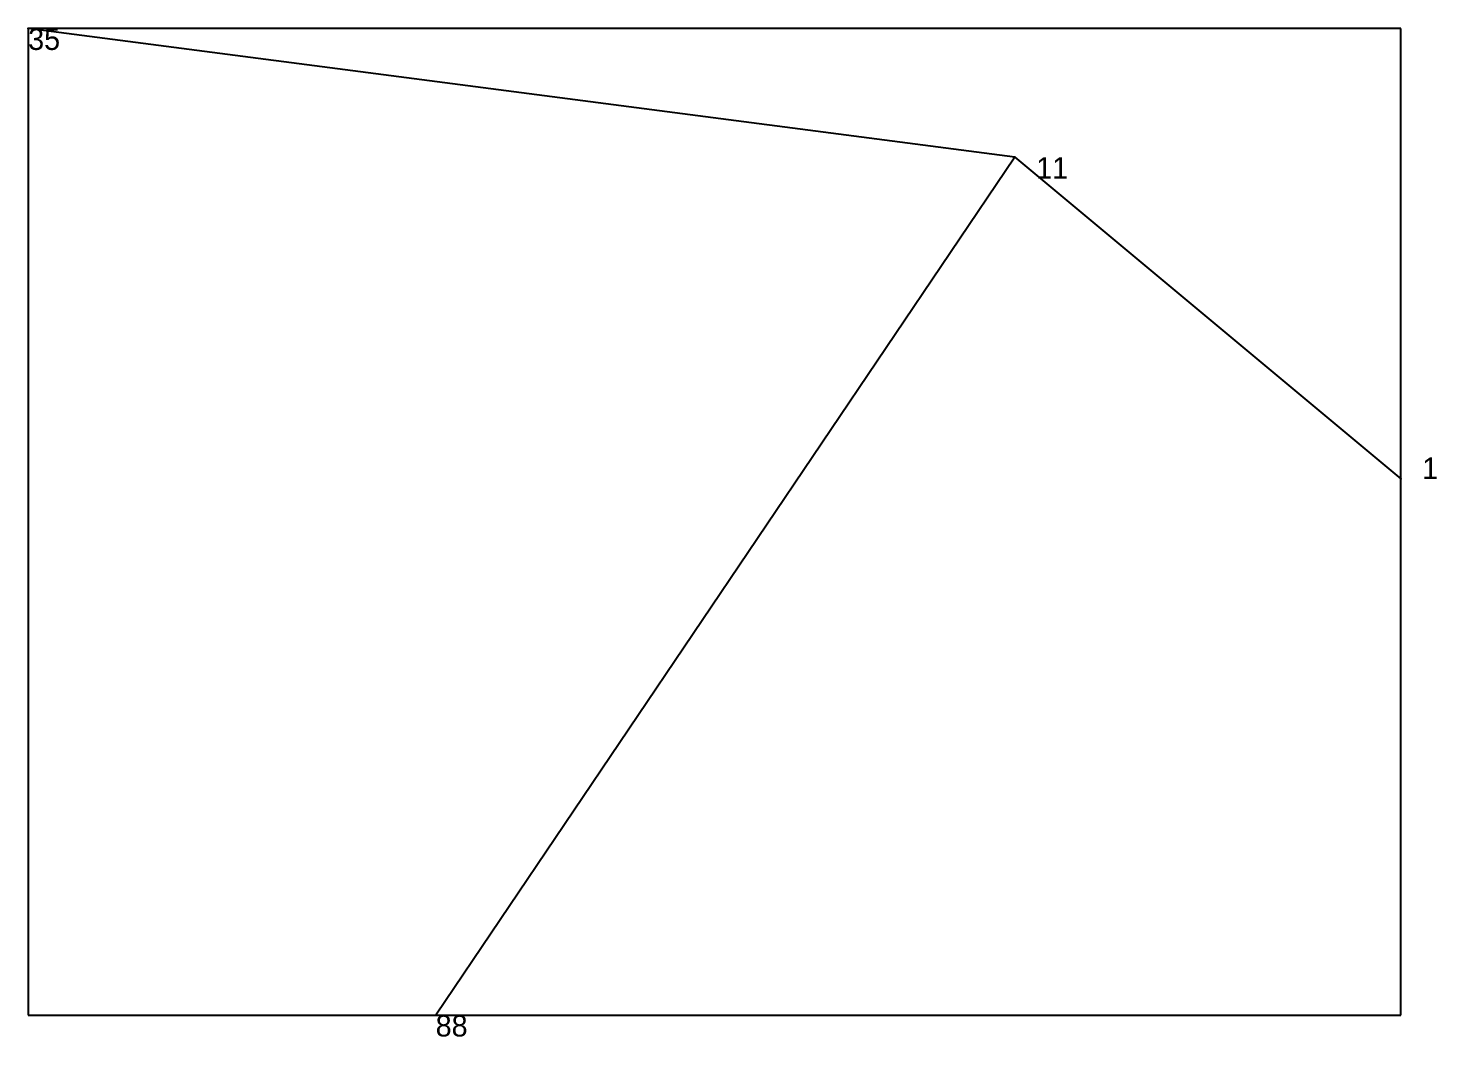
# Model space of a CAD drawing. Extents: x 0.01 to 1.001, y 0.007 to 0.988.
# Drawn here: x 0.054 to 0.1197, y 0.557 to 0.604 of the extents above; entities that cross this region are included whole.
import ezdxf

# ---------------------------------------------------------------- set-up
doc = ezdxf.new("R2010")
doc.units = 0
for name, color, linetype in [('Clients', 3, 'CONTINUOUS'), ('Facilities', 3, 'CONTINUOUS'), ('Facilities_lines', 3, 'CONTINUOUS'), ('Min_max_boxes', 1, 'CONTINUOUS'), ('Normals', 1, 'CONTINUOUS'), ('Source_points', 5, 'CONTINUOUS'), ('Text', 3, 'CONTINUOUS')]:
    doc.layers.add(name, color=color, linetype=linetype)

msp = doc.modelspace()

# ---------------------------------------------------------------- linework, layer by layer
at = {"layer": 'Clients', "color": 5}
for p in [(0.054, 0.604), (0.118, 0.583), (0.073, 0.558)]:
    msp.add_point(p, dxfattribs=at)
at = {"layer": 'Facilities', "color": 3}
msp.add_point((0.1, 0.598), dxfattribs=at)
at = {"layer": 'Facilities_lines', "color": 3}
for q in [(0.054, 0.604), (0.073, 0.558), (0.118, 0.583)]:
    msp.add_line((0.1, 0.598), q, dxfattribs=at)
at = {"layer": 'Min_max_boxes', "color": 1}
for p, q in [((0.118, 0.604), (0.054, 0.604)), ((0.054, 0.604), (0.054, 0.558)), ((0.118, 0.604), (0.054, 0.604)), ((0.054, 0.604), (0.054, 0.558)), ((0.054, 0.604), (0.054, 0.604)), ((0.118, 0.558), (0.118, 0.604)), ((0.118, 0.558), (0.118, 0.604)), ((0.118, 0.604), (0.118, 0.604)), ((0.054, 0.558), (0.118, 0.558)), ((0.054, 0.558), (0.118, 0.558)), ((0.054, 0.558), (0.054, 0.558)), ((0.118, 0.558), (0.118, 0.558))]:
    msp.add_line(p, q, dxfattribs=at)
at = {"layer": 'Normals', "color": 1}
for p, q in [((0.054, 0.604), (0.054, 0.604, 0.1)), ((0.1, 0.598), (0.1, 0.598, 0.1)), ((0.118, 0.583), (0.118, 0.583, 0.1)), ((0.073, 0.558), (0.073, 0.558, 0.1))]:
    msp.add_line(p, q, dxfattribs=at)
at = {"layer": 'Source_points', "color": 5}
for p in [(0.054, 0.604), (0.1, 0.598), (0.118, 0.583), (0.073, 0.558)]:
    msp.add_point(p, dxfattribs=at)

# ---------------------------------------------------------------- texts
at = {"layer": 'Text', "color": 3}
for s, p in [('35', (0.054, 0.603)), ('11', (0.101, 0.597)), ('1', (0.119, 0.583)), ('88', (0.073, 0.557))]:
    msp.add_text(s, height=0.001, dxfattribs=at).set_placement(p)

doc.saveas('drawing.dxf')
